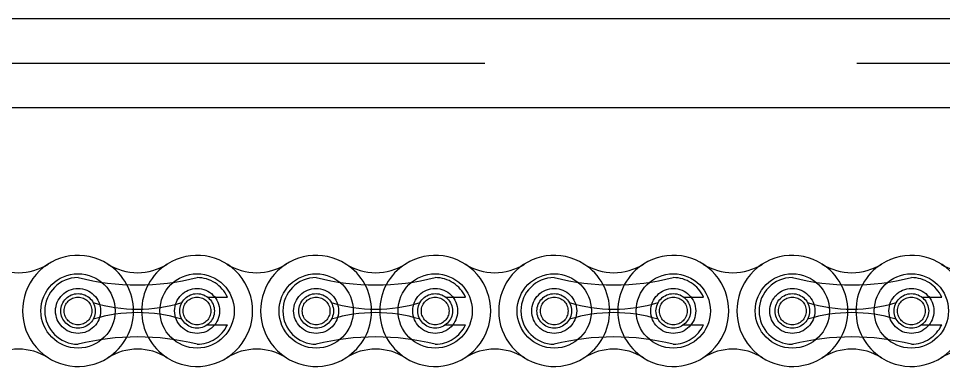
# Model space of a CAD drawing. Header units: metres. Extents: x 0 to 21025, y 0 to 14850.
# Drawn here: x 2381.4 to 2480.1, y 13249.6 to 13286.7 of the extents above; entities that cross this region are included whole.
import ezdxf

# ---------------------------------------------------------------- set-up
doc = ezdxf.new("R2010")
doc.units = ezdxf.units.M
doc.header["$LTSCALE"] = 25
doc.linetypes.add('HIDDEN2', pattern=[4.7625, 3.175, -1.5875])
doc.layers.add('SL4', color=4, linetype='Continuous')
doc.layers.add('ST1', color=7, linetype='HIDDEN2')

msp = doc.modelspace()

# ---------------------------------------------------------------- linework, layer by layer
at = {"layer": 'SL4'}
for p, q in [((2155.821, 13286.681), (2875.564, 13286.681)), ((2875.564, 13277.156), (2167.668, 13277.156))]:
    msp.add_line(p, q, dxfattribs=at)
at = {"layer": 'ST1'}
for p, q in [((1875.564, 13281.919), (2875.564, 13281.919)), ((2875.564, 13277.156), (1875.564, 13277.156)), ((2401.586, 13256.997), (2403.71, 13256.997)), ((2426.986, 13256.997), (2429.11, 13256.997)), ((2452.386, 13256.997), (2454.51, 13256.997)), ((2477.786, 13256.997), (2479.91, 13256.997)), ((2401.586, 13254.045), (2403.71, 13254.045)), ((2426.986, 13254.045), (2429.11, 13254.045)), ((2452.386, 13254.045), (2454.51, 13254.045)), ((2477.786, 13254.045), (2479.91, 13254.045))]:
    msp.add_line(p, q, dxfattribs=at)
for centre, radius in [((2387.779, 13255.521), 3.96), ((2400.479, 13255.521), 3.96), ((2413.179, 13255.521), 3.96), ((2425.879, 13255.521), 3.96), ((2438.579, 13255.521), 3.96), ((2451.279, 13255.521), 3.96), ((2463.979, 13255.521), 3.96), ((2476.679, 13255.521), 3.96), ((2387.779, 13255.521), 2.398), ((2387.779, 13255.521), 1.845), ((2400.479, 13255.521), 2.399), ((2400.479, 13255.521), 1.845), ((2413.179, 13255.521), 2.399), ((2413.179, 13255.521), 1.845), ((2425.879, 13255.521), 2.398), ((2425.879, 13255.521), 1.845), ((2438.579, 13255.521), 2.398), ((2438.579, 13255.521), 1.845), ((2451.279, 13255.521), 2.399), ((2451.279, 13255.521), 1.845), ((2463.979, 13255.521), 2.398), ((2463.979, 13255.521), 1.845), ((2476.679, 13255.521), 2.399), ((2476.679, 13255.521), 1.845), ((2387.779, 13255.521), 1.476), ((2400.479, 13255.521), 1.476), ((2413.179, 13255.521), 1.476), ((2425.879, 13255.521), 1.476), ((2438.579, 13255.521), 1.476), ((2451.279, 13255.521), 1.476), ((2463.979, 13255.521), 1.476), ((2476.679, 13255.521), 1.476)]:
    msp.add_circle(centre, radius, dxfattribs=at)
for centre, radius, start, end in [((2387.779, 13255.521), 5.92, 57.56669, 302.43331), ((2400.479, 13255.521), 5.92, 237.56669, 122.43331), ((2413.179, 13255.521), 5.92, 57.56669, 302.43331), ((2425.879, 13255.521), 5.92, 237.56669, 122.43331), ((2438.579, 13255.521), 5.92, 57.56669, 302.43331), ((2451.279, 13255.521), 5.92, 237.56669, 122.43331), ((2463.979, 13255.521), 5.92, 57.56669, 302.43331), ((2476.679, 13255.521), 5.92, 237.56669, 122.43331), ((2381.429, 13265.514), 5.92, 237.56669, 302.43331), ((2394.129, 13265.514), 5.92, 237.56669, 302.43331), ((2387.779, 13255.521), 5.92, 302.43324, 57.56676), ((2400.479, 13255.521), 5.92, 122.43324, 237.56676), ((2406.829, 13265.514), 5.92, 237.56669, 302.43331), ((2419.529, 13265.514), 5.92, 237.56669, 302.43331), ((2413.179, 13255.521), 5.92, 302.43324, 57.56676), ((2425.879, 13255.521), 5.92, 122.43324, 237.56676), ((2432.229, 13265.514), 5.92, 237.56669, 302.43331), ((2444.929, 13265.514), 5.92, 237.56669, 302.43331), ((2438.579, 13255.521), 5.92, 302.43324, 57.56676), ((2451.279, 13255.521), 5.92, 122.43324, 237.56676), ((2457.629, 13265.514), 5.92, 237.56669, 302.43331), ((2470.329, 13265.514), 5.92, 237.56669, 302.43331), ((2463.979, 13255.521), 5.92, 302.43324, 57.56676), ((2476.679, 13255.521), 5.92, 122.43324, 237.56676), ((2483.029, 13265.514), 5.92, 237.56669, 302.43331), ((2387.779, 13255.521), 3.552, 90, 270), ((2394.129, 13284.618), 26.322, 256.04015, 283.95985), ((2400.479, 13255.521), 3.552, 24.55336, 90), ((2413.179, 13255.521), 3.552, 90, 270), ((2419.529, 13284.618), 26.322, 256.04015, 283.95985), ((2425.879, 13255.521), 3.552, 24.55336, 90), ((2438.579, 13255.521), 3.552, 90, 270), ((2444.929, 13284.618), 26.322, 256.04015, 283.95985), ((2451.279, 13255.521), 3.552, 24.55336, 90), ((2463.979, 13255.521), 3.552, 90, 270), ((2470.329, 13284.618), 26.322, 256.04015, 283.95985), ((2476.679, 13255.521), 3.552, 24.55336, 90), ((2394.129, 13271.874), 16.175, 252.993, 287.007), ((2419.529, 13271.874), 16.175, 252.993, 287.007), ((2444.929, 13271.874), 16.175, 252.993, 287.007), ((2470.329, 13271.874), 16.175, 252.993, 287.007), ((2394.129, 13239.169), 16.175, 72.993, 107.007), ((2419.529, 13239.169), 16.175, 72.993, 107.007), ((2444.929, 13239.169), 16.175, 72.993, 107.007), ((2470.329, 13239.169), 16.175, 72.993, 107.007), ((2400.479, 13255.521), 3.552, 270, 335.44664), ((2425.879, 13255.521), 3.552, 270, 335.44664), ((2451.279, 13255.521), 3.552, 270, 335.44664), ((2476.679, 13255.521), 3.552, 270, 335.44664), ((2394.129, 13226.424), 26.322, 76.04015, 103.95985), ((2419.529, 13226.424), 26.322, 76.04015, 103.95985), ((2444.929, 13226.424), 26.322, 76.04015, 103.95985), ((2470.329, 13226.424), 26.322, 76.04015, 103.95985), ((2381.429, 13245.528), 5.92, 57.56669, 122.43331), ((2394.129, 13245.528), 5.92, 57.56669, 122.43331), ((2406.829, 13245.528), 5.92, 57.56669, 122.43331), ((2419.529, 13245.528), 5.92, 57.56669, 122.43331), ((2432.229, 13245.528), 5.92, 57.56669, 122.43331), ((2444.929, 13245.528), 5.92, 57.56669, 122.43331), ((2457.629, 13245.528), 5.92, 57.56669, 122.43331), ((2470.329, 13245.528), 5.92, 57.56669, 122.43331), ((2483.029, 13245.528), 5.92, 57.56669, 122.43331)]:
    msp.add_arc(centre, radius, start, end, dxfattribs=at)

doc.saveas('drawing.dxf')
